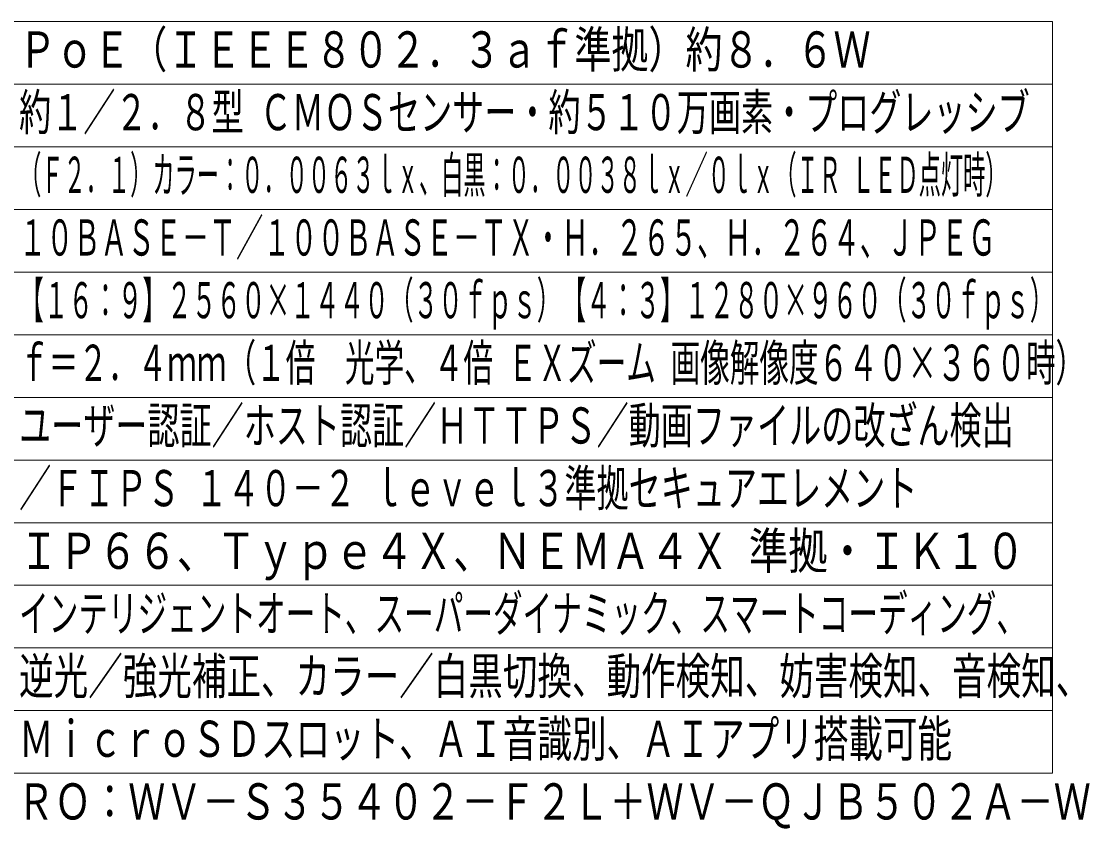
# Model space of a CAD drawing. Units: millimetres on the paper. Extents: x -63 to 65, y -59 to 59.
# Drawn here: x -19.8 to 65.4, y -59 to 5.4 of the extents above; entities that cross this region are included whole.
import ezdxf
from ezdxf.enums import TextEntityAlignment as Align

# ---------------------------------------------------------------- set-up
doc = ezdxf.new("R2010")
doc.units = ezdxf.units.MM
doc.layers.add('0-0_MOJI1', color=7, linetype='Continuous')
doc.layers.add('0-1_相当品', color=4, linetype='Continuous')
doc.layers.add('0-5_WAKU', color=4, linetype='Continuous', lineweight=9)
doc.styles.add('ＭＳ ゴシック', font='')
doc.styles.get('ＭＳ ゴシック').set_extended_font_data('MS Gothic')

msp = doc.modelspace()

# ---------------------------------------------------------------- linework, layer by layer
at = {"layer": '0-5_WAKU', "color": 3}
for p, q in [((62.487, 5.397), (-62.513, 5.397)), ((62.487, -54.603), (62.487, 5.397)), ((-62.513, -54.603), (62.487, -54.603))]:
    msp.add_line(p, q, dxfattribs=at)
at = {"layer": '0-5_WAKU'}
for p, q in [((62.487, 0.397), (-62.513, 0.397)), ((62.487, -4.603), (-62.513, -4.603)), ((-62.513, -9.603), (62.487, -9.603)), ((-62.513, -14.603), (62.487, -14.603)), ((-62.513, -19.603), (62.487, -19.603)), ((-62.513, -24.603), (62.487, -24.603)), ((62.487, -29.603), (-62.513, -29.603)), ((62.487, -34.603), (-62.513, -34.603)), ((62.487, -39.603), (-62.513, -39.603)), ((62.487, -44.603), (-62.513, -44.603)), ((-62.513, -49.603), (62.487, -49.603))]:
    msp.add_line(p, q, dxfattribs=at)

# ---------------------------------------------------------------- texts
at = {"layer": '0-0_MOJI1', "style": 'ＭＳ ゴシック'}
for s, height, width, p in [('ＰｏＥ（ＩＥＥＥ８０２．３ａｆ準拠）約８．６Ｗ', 2.889, 0.75, (-20.013, 0.842)), ('約１／２．８型 ＣＭＯＳセンサー・約５１０万画素・プログレッシブ', 2.889, 0.65, (-20.013, -4.158)), ('（Ｆ２．１）カラー：０．００６３ｌｘ、白黒：０．００３８ｌｘ／０ｌｘ（ＩＲ ＬＥＤ点灯時）', 2.889, 0.45, (-20.013, -9.158)), ('１０ＢＡＳＥ－Ｔ／１００ＢＡＳＥ－ＴＸ・Ｈ．２６５、Ｈ．２６４、ＪＰＥＧ', 2.886, 0.55, (-20.013, -14.158)), ('【１６：９】２５６０×１４４０（３０ｆｐｓ）【４：３】１２８０×９６０（３０ｆｐｓ）', 2.886, 0.5, (-20.013, -19.158)), ('ｆ＝２．４ｍｍ（１倍\u3000光学、４倍 ＥＸズーム 画像解像度６４０×３６０時）', 2.889, 0.6, (-20.013, -24.158)), ('ユーザー認証／ホスト認証／ＨＴＴＰＳ／動画ファイルの改ざん検出', 2.889, 0.65, (-20.013, -29.158)), ('／ＦＩＰＳ １４０－２ ｌｅｖｅｌ３準拠セキュアエレメント', 2.889, 0.65, (-20.013, -34.158)), ('ＩＰ６６、Ｔｙｐｅ４Ｘ、ＮＥＭＡ４Ｘ 準拠・ＩＫ１０', 2.886, 0.8, (-20.013, -39.158)), ('インテリジェントオート、スーパーダイナミック、スマートコーディング、', 2.889, 0.6, (-20.013, -44.158)), ('逆光／強光補正、カラー／白黒切換、動作検知、妨害検知、音検知、', 2.889, 0.7, (-20.013, -49.158)), ('ＭｉｃｒｏＳＤスロット、ＡＩ音識別、ＡＩアプリ搭載可能', 2.889, 0.7, (-20.013, -54.158))]:
    msp.add_text(s, height=height, dxfattribs=dict(at, width=width)).set_placement(p, align=Align.BOTTOM_LEFT)
at = {"layer": '0-1_相当品', "style": 'ＭＳ ゴシック', "width": 0.75}
msp.add_text('ｉ－ＰＲＯ：ＷＶ－Ｓ３５４０２－Ｆ２Ｌ＋ＷＶ－ＱＪＢ５０２Ａ－Ｗ', height=2.889, dxfattribs=at).set_placement((-29.033, -59.158), align=Align.BOTTOM_LEFT)

doc.saveas('drawing.dxf')
